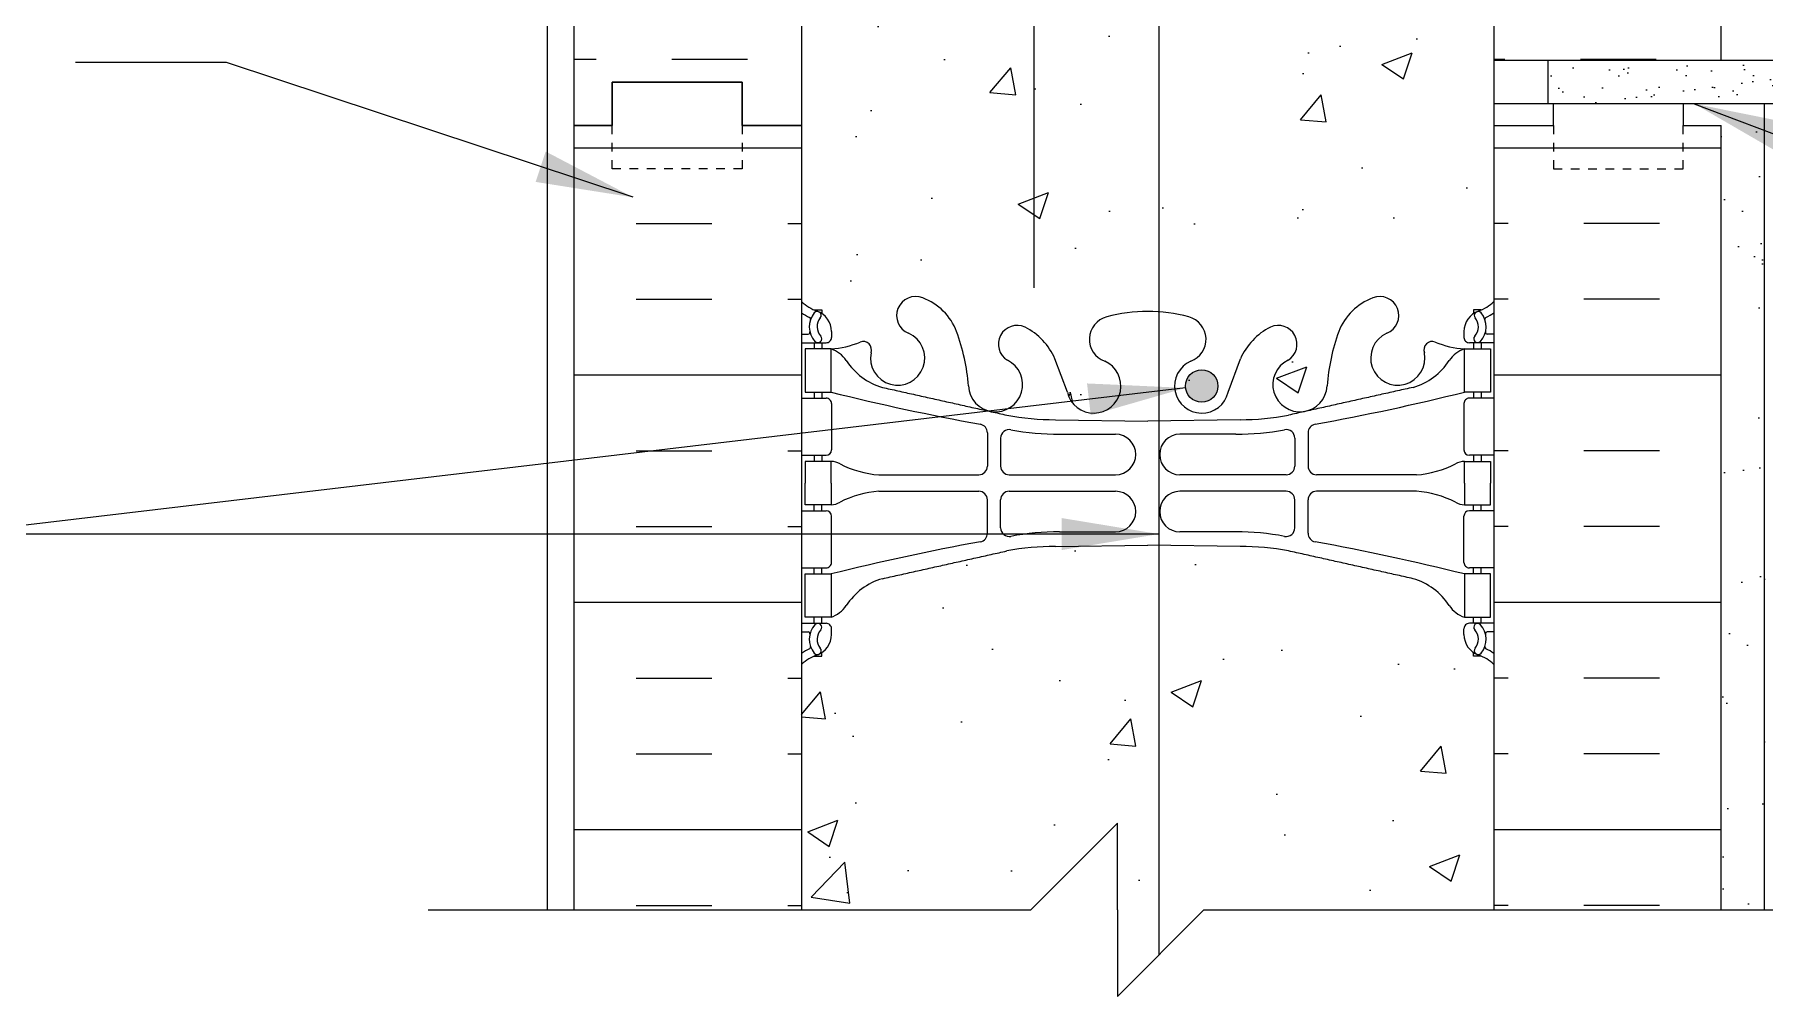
# Model space of a CAD drawing. Header units: inches. Extents: x 155.3 to 211.8, y 129 to 205.6.
# Drawn here: x 167.26 to 187.24, y 151.58 to 162.69 of the extents above; entities that cross this region are included whole.
import ezdxf

# ---------------------------------------------------------------- set-up
doc = ezdxf.new("R2010")
doc.units = ezdxf.units.IN
doc.header["$LTSCALE"] = 0.5
doc.header["$MEASUREMENT"] = 0
doc.linetypes.add('DASHED2', pattern=[0.375, 0.25, -0.125])
for name, color, linetype in [('HATCH', 12, 'Continuous'), ('line25', 2, 'Continuous'), ('LINE3', 3, 'Continuous'), ('LINE50', 5, 'Continuous'), ('LINE9', 9, 'Continuous'), ('TEXT', 4, 'Continuous'), ('Web_Edge', 9, 'Continuous')]:
    doc.layers.add(name, color=color, linetype=linetype)
doc.styles.add('DIM', font='romans.shx', dxfattribs={"width": 0.7})
doc.dimstyles.new('ext_12', dxfattribs={"dimscale": 12, "dimtxt": 0.075, "dimasz": 0.09375, "dimexe": 0.09375, "dimexo": 0.0625, "dimgap": 0.0625, "dimtad": 1, "dimdec": 1, "dimzin": 2, "dimdsep": 46, "dimlunit": 4, "dimtxsty": 'DIM', "dimcen": 0.09, "dimdle": 0.09375, "dimclrt": 4, "dimadec": 0, "dimazin": 0, "dimtfac": 1, "dimtdec": 1, "dimtmove": 2, "dimatfit": 3, "dimfxl": 1, "dimfrac": 2, "dimtolj": 1, "dimtzin": 0, "dimarcsym": 0})
pattern_1 = [(49.99999999999999, (0, 0), (3.586300913003767, -0.3137606749129755), [0.375, -4.125]), (355, (0, 0), (-0.693756668065, 3.760960668500059), [0.3, -3.3]), (100.45144446, (0.298858405, -0.02614672), (2.89254423363556, 3.447199954843147), [0.3187009599999999, -3.505710559999999]), (46.18420000000001, (0, 1), (5.336206653357862, -0.8275964039653827), [0.5625, -6.1875]), (96.63563549, (0.444683725, 0.931033465), (4.673309728371142, 4.870593003872752), [0.47805171, -5.258568799999999]), (351.1841639899999, (0, 1), (4.673309725273866, 4.870593001349951), [0.45, -4.950000005]), (21, (0.5, 0.75), (2.984535260592308, -2.013094453326694), [0.375, -4.125]), (326.0000000000001, (0.5, 0.75), (1.216576659607909, 3.625750225234265), [0.3, -3.3]), (71.45144474, (0.74871127, 0.58224213), (4.201111883649856, 1.612655764031769), [0.31870095, -3.50571056]), (37.50000000000001, (0, 0), (0.06079927658645334, 1.664469269156557), [0, -3.26, 0, -3.35, 0, -3.3125]), (7.499999999999999, (0, 0), (1.315347687210743, 1.972058559411801), [0, -1.91, 0, -3.185, 0, -1.2625]), (327.5, (-1.115, 0), (2.669112180862045, -0.1127743586718988), [0, -1.25, 0, -3.9, 0, -5.175]), (317.5, (-1.615, 0), (2.915930846711931, 0.5005249116615886), [0, -1.625, 0, -2.59, 0, -3.675])]

msp = doc.modelspace()

# ---------------------------------------------------------------- hatches: boundary and pattern name
at = {"layer": 'HATCH'}
h = msp.add_hatch(dxfattribs=at)
h.set_pattern_fill('INSUL', color=256, scale=7, style=0)
h.set_pattern_definition([(0, (185.115803137069, 172.0275208864701), (0, 2.625), []), (0, (185.115803137069, 172.9025208864701), (0, 2.625), [0.875, -0.875]), (0, (185.115803137069, 173.7775208864701), (0, 2.625), [0.875, -0.875])])
h.paths.add_polyline_path([(186.7417458815729, 176.3878062704605), (184.1167458815714, 176.3878062704605), (184.1167458815726, 162.3878062704604), (186.7417458815727, 162.3878062704604)])
h.paths.add_polyline_path([(173.4917458815726, 161.6378062704605), (173.9292458815726, 161.6378062704605), (173.9292458815726, 162.1378062704605), (175.4292458815726, 162.1378062704605), (175.4292458815726, 161.6378062704605), (176.1167458815726, 161.6378062704605), (176.1167458815726, 179.6378062704605), (175.4292458815726, 179.6378062704605), (175.4292458815726, 180.1378062704605), (173.9292458815726, 180.1378062704605), (173.9292458815726, 179.6378062704605), (173.4917458815726, 179.6378062704605)])
h = msp.add_hatch(dxfattribs=at)
h.set_pattern_fill('AR-CONC', color=256, scale=0.5)
h.set_pattern_definition(pattern_1)
h.paths.add_polyline_path([(183.6167458815726, 175.8378062704543), (183.7167458815727, 175.8378062704542, -0.3278133314278826), (183.7517932873295, 175.885518113066), (183.7517932873295, 175.9928062704543), (184.1167458815715, 175.9928062704543), (184.1167458815714, 176.3861183139805, 0.3935201753826911), (183.6673139174143, 176.3744513286982, 0.3803866374383161), (183.1415327993355, 176.3744513286982, 0.3065819783952019), (182.4891783700847, 176.3744513286982, 0.3609606491777639), (181.9230917327915, 176.3744513286982, 0.5205670500000006), (181.6042351684749, 176.3744513286982, 0.5205670499999991), (181.0860936054056, 176.3744513286982, 0.5205670499999999), (180.6187509773853, 176.3744513286982, 0.52056705), (180.3530371737881, 176.3744513286982, 0.5205670499999997), (179.8481809469534, 176.3744513286982, 0.5205670500000003), (179.3698961004785, 176.3744513286982, 0.5205670500000008), (178.878325917769, 176.3744513286982, 0.5205670500000003), (178.3713378784889, 176.3744513286982, 0.5205670499999988), (177.9993385534529, 176.3744513286982, 0.5205670499999979), (177.4280538757189, 176.3744513286982, 0.5205670500000079), (177.069340594808, 176.3744513286982, 0.520567049999999), (176.6840555795922, 176.3744513286982, 0.5205670499999933), (176.2589134938366, 176.3744513286982, 0.2388023126127898), (176.1167458815726, 176.4504840591539), (176.1167458815726, 175.9928062704543), (176.481698475814, 175.9928062704543), (176.481698475814, 175.8855181141028, -0.3278133506260854), (176.5167458848792, 175.8378062704542), (176.6167458848793, 175.8378062704543), (176.6167458848794, 175.2769366759049, 0.3900976935783745), (176.8918646408572, 174.9779702502048), (180.100158390506, 174.7941867516761, 0.02076119668637755), (180.1167458865327, 174.7934977021418, 0.02076118841613254), (180.1333333759461, 174.7941867516761), (183.341627125595, 174.9779702502048, 0.3900976935782631), (183.6167458815727, 175.2769366759049)])
h.paths.add_polyline_path([(183.6067495015357, 171.2290731539017), (183.7067495015358, 171.2290731539016), (183.7067495015358, 171.2590731539017, -0.3854228545652988), (183.7517932493963, 171.3088269031547), (183.7517932493963, 172.0928062704543), (184.1167458815718, 172.0928062704542), (184.1167458815717, 172.8428062704542), (183.7517932873295, 172.8428062704542), (183.7517932873295, 172.9500944278424, -0.3278133314278827), (183.7167458815727, 172.9978062704542), (183.6167458815726, 172.9978062704541), (183.6167458815727, 173.5586758650135, 0.3900976935449746), (183.3416271256295, 173.8576422907108), (180.1333333792526, 174.0414257892323, 0.02076119668621162), (180.116745883226, 174.0421148387665, 0.02076119668652452), (180.1001583871991, 174.0414257892323), (176.8918646408227, 173.8576422907108, 0.3900976935450837), (176.6167458848794, 173.5586758650135), (176.6167458848793, 172.9978062704541), (176.5167458848792, 172.9978062704542, -0.3278133506260856), (176.481698475814, 172.9500944268056), (176.481698475814, 172.8428062704542), (176.1167458815726, 172.8428062704542), (176.1167458815726, 172.0928062704542), (176.481698475814, 172.0928062704543), (176.481698475814, 171.3088269069336, -0.3854230734947424), (176.5267422616095, 171.2590731539017), (176.5267422616097, 171.2290731539016), (176.6267422616096, 171.2290731539017), (176.6267450143594, 169.6275754319294, -0.3803970778957556), (176.9197149136242, 169.3324734716395, 2.087231407567217), (177.353614343547, 169.5572907298876, -1), (177.5170429149507, 169.9658138039593, -0.2134499129914595), (177.9092686757286, 169.5766133369754, -0.06822591722313213), (178.044966498593, 168.9487467949467, 1.753170910240932), (178.4959040905079, 169.2453549301812, -0.9407930192583149), (178.6994166271854, 169.6286181500625, -0.1730747606231348), (179.0453249497226, 169.2619611105543), (179.1879627919024, 168.8751162548221, 1.612473537246458), (179.6195059564236, 169.2347044545262, -0.7348724129881599), (179.6426095600144, 169.7457433012303, -0.068475262803951), (180.1167499954549, 169.8078062704462, -0.06847526280407273), (180.5908904308961, 169.7457433012301, -0.7348724129866576), (180.613994034486, 169.2347044545262, 1.61247353724669), (181.0455371990072, 168.8751162548221), (181.188175041187, 169.2619611105543, -0.1730747606230372), (181.5340833637239, 169.6286181500624, -0.9407930192582432), (181.7375959004018, 169.2453549301813, 1.753170910239964), (182.1885334923166, 168.9487467949463, -0.06822591722316793), (182.3242313151809, 169.5766133369753, -0.2134499129912512), (182.7164570759583, 169.965813803959, -1), (182.8798856473623, 169.5572907298875, 2.087231407596881), (183.3137850772839, 169.3324734716466, -0.38039205978534), (183.6067495015372, 169.6275750917982)])
h.paths.add_polyline_path([(180.0404999954538, 168.0718230294558, 0.2256517540595467), (179.6654999954515, 168.4468230294623), (177.0017504893666, 168.4468230294623, 0.2256517540552863), (176.6267504893688, 168.0718230294641), (176.6267504893688, 167.2310171248178, 0.2256517540569486), (177.0017504893703, 166.8560171248183), (179.6654999954514, 166.8560171248183, 0.2256517540590413), (180.0404999954534, 167.2310171248236)])
h.paths.add_polyline_path([(180.0404999954534, 166.2903955353555, 0.2256517540590415), (179.6654999954514, 166.6653955353607), (177.0017504893703, 166.6653955353607, 0.2256517540569472), (176.6267504893688, 166.2903955353612), (176.6267504893688, 165.4495896307149, 0.2256517540553599), (177.0017504893668, 165.0745896307167), (179.6654999954514, 165.0745896307167, 0.2256517540596189), (180.0404999954538, 165.4495896307232)])
h.paths.add_polyline_path([(183.6067495015389, 166.2903955353612, 0.225651754056875), (183.2317495015376, 166.6653955353607), (180.567999995459, 166.6653955353607, 0.2256517540585352), (180.192999995454, 166.2903955353599), (180.1929999954535, 165.4495896307149, 0.2256517540542032), (180.5679999954481, 165.0745896307167), (183.2317495015411, 165.0745896307167, 0.2256517540552862), (183.6067495015389, 165.4495896307149)])
h.paths.add_polyline_path([(183.6067495015389, 168.0718230294641, 0.2256517540552863), (183.2317495015411, 168.4468230294623), (180.5679999954481, 168.4468230294623, 0.2256517540542023), (180.1929999954535, 168.0718230294641), (180.192999995454, 167.2310171248191, 0.2256517540585364), (180.567999995459, 166.8560171248184), (183.2317495015375, 166.8560171248183, 0.2256517540569472), (183.6067495015389, 167.2310171248178)])
h.paths.add_polyline_path([(184.1167458815725, 162.9578062704474), (183.48674950155, 162.9578062704478), (183.48674950155, 163.0701562704486), (183.6067495015383, 163.27015627043), (183.6067495015385, 164.7389659317377, 0.2681384484804163), (183.4455988396869, 164.8870894478538), (176.7879011512228, 164.8870894478538, 0.268155850466876), (176.6267462437926, 164.7389523756851), (176.6267462437925, 163.2701496334537), (176.7467422615954, 163.0701562704481), (176.7467422615954, 162.9578062704478), (176.1167458815726, 162.9578062704478), (176.1167458815726, 161.6378062704605), (176.1167458815726, 159.6033974907683, 0.0884161506867358), (176.2627488784325, 159.5060857983138), (176.352748878433, 159.5060857983207), (176.3527488784358, 159.4643597383966, -0.2490694201798082), (176.4627488784518, 159.2572365866271), (176.4627488784554, 159.189736586617, -0.4142135623889365), (176.4002488784554, 159.1272365866136), (176.3527488784576, 159.1272365866136), (176.3527488784621, 159.0572365866136), (176.4577488784474, 159.0572365866136, 0.08534784463991003), (176.787208400992, 159.1327551683516, -0.6696014941161001), (176.9197107997423, 159.012473471653, 2.087231407560306), (177.353610229666, 159.2372907299016, -1), (177.5170388010738, 159.6458138039717, -0.2134499129895333), (177.909264561847, 159.2566133369894, -0.06992325913713601), (178.0461315151802, 158.6128106372736, 1.702394472352622), (178.4958999766259, 158.9253549301957, -0.9407930192581144), (178.6994125133045, 159.3086181500764, -0.1730747606228206), (179.0453208358408, 158.9419611105686), (179.1879586780207, 158.5551162548365, 1.612473537246322), (179.6195018425421, 158.9147044545404, -0.7348724129909106), (179.6426054461344, 159.4257433012451, -0.06847526280360418), (180.1167458815725, 159.4878062704605, -0.06847526280413235), (180.5908863170141, 159.4257433012445, -0.7348724129869111), (180.6139899206044, 158.9147044545405, 1.612473537247296), (181.0455330851255, 158.5551162548365), (181.1881709273054, 158.9419611105686, -0.1730747606230588), (181.5340792498423, 159.3086181500767, -0.9407930192582575), (181.7375917865207, 158.9253549301959, 1.702394472357144), (182.1873602479661, 158.6128106372745, -0.069923259137127), (182.3242272012994, 159.2566133369902, -0.2134499129904589), (182.7164529620754, 159.6458138039728, -1), (182.8798815334809, 159.2372907299019, 2.087231407572275), (183.3137809634033, 159.0124734716547, -0.6696014941244888), (183.4462833621578, 159.1327551683501, 0.08534784463890605), (183.7757428846987, 159.0572365866136), (183.880742884684, 159.0572365866136), (183.8807428846886, 159.1272365866136), (183.8332428846907, 159.1272365866136, -0.4142135623889448), (183.7707428846907, 159.189736586617), (183.7707428846944, 159.2572365866271, -0.2490694201798233), (183.8807428847104, 159.4643597383966), (183.8807428847131, 159.5060857983207), (183.9707428847137, 159.5060857983138, 0.0884161506861019), (184.1167458815726, 159.6033974907675), (184.1167458815726, 161.6378062704605)])
h = msp.add_hatch(dxfattribs=at)
h.set_pattern_fill('AR-SAND', color=256, scale=0.25, style=0)
h.set_pattern_definition([(37.50000000000001, (122.4197977119242, 68.83091252031045), (-0.01574833952740204, 0.4817059422532897), [0, -0.38, 0, -0.425, 0, -0.40625]), (7.499999999999999, (122.4197977119242, 68.83091252031045), (0.4424441763169318, 0.7055365163074351), [0, -0.205, 0, -0.3425, 0, -0.13125]), (327.5, (122.1122977119242, 68.83091252031045), (0.7785354654378738, 0.001414763384241124), [0, -0.125, 0, -0.45, 0, -0.5875]), (317.5, (122.1122977119242, 68.83091252031045), (0.7515316511430733, 0.2194188912335623), [0, -0.0625, 0, -0.295, 0, -0.3375])])
h.paths.add_polyline_path([(203.4494705383785, 161.8878062704605), (203.4494705383785, 162.3878062704605), (184.7417458815722, 162.3878062704604), (184.7417458815722, 161.8878062704605)])
h = msp.add_hatch(dxfattribs=at)
h.set_pattern_fill('INSUL', color=256, scale=7, style=0)
h.set_pattern_definition([(0, (-2750.044835829911, -253.3717077922511), (0, 2.625), []), (0, (-2750.044835829911, -252.4967077922511), (0, 2.625), [0.875, -0.875]), (0, (-2750.044835829911, -251.6217077922511), (0, 2.625), [0.875, -0.875])])
h.paths.add_polyline_path([(173.4917458815726, 152.5785585407276), (176.1167458815726, 152.5785585407276), (176.1167458815726, 161.6378062704605), (175.4292458815726, 161.6378062704605), (175.4292458815726, 162.1378062704605), (173.9292458815726, 162.1378062704605), (173.9292458815726, 161.6378062704605), (173.4917458815726, 161.6378062704605)])
h = msp.add_hatch(dxfattribs=at)
h.set_pattern_fill('INSUL', color=256, scale=7, style=0)
h.set_pattern_definition([(180, (3110.278327593057, -253.3717077922511), (0, 2.625), []), (180, (3110.278327593057, -252.4967077922511), (0, 2.625), [0.875, -0.875]), (180, (3110.278327593057, -251.6217077922511), (0, 2.625), [0.875, -0.875])])
h.paths.add_polyline_path([(184.1167458815726, 152.5785585407276), (186.7417458815726, 152.5785585407276), (186.7417458815726, 161.6378062704605), (186.3042458815726, 161.6378062704605), (186.3042458815726, 162.1378062704605), (184.8042458815726, 162.1378062704605), (184.8042458815726, 161.6378062704605), (184.1167458815726, 161.6378062704605)])
h = msp.add_hatch(dxfattribs=at)
h.set_pattern_fill('AR-SAND', color=256, scale=0.5, style=0)
h.set_pattern_definition([(37.50000000000001, (67.63234243432709, -18.58528875499047), (-0.03149667905480408, 0.9634118845065793), [0, -0.76, 0, -0.85, 0, -0.8125]), (7.499999999999999, (67.63234243432709, -18.58528875499047), (0.8848883526338636, 1.41107303261487), [0, -0.41, 0, -0.685, 0, -0.2625]), (327.5, (67.01734243432708, -18.58528875499047), (1.557070930875748, 0.002829526768482249), [0, -0.25, 0, -0.9, 0, -1.175]), (317.5, (67.01734243432708, -18.58528875499047), (1.503063302286147, 0.4388377824671246), [0, -0.125, 0, -0.59, 0, -0.675])])
h.paths.add_polyline_path([(186.7417458815726, 159.1026345542295), (187.2417458815726, 158.1538765032736), (187.2417458815726, 161.8878062704605), (186.7417458815727, 161.8878062704605)])
h.paths.add_polyline_path([(186.7417458815726, 152.5785585407276), (187.2417458815729, 152.5785585407276), (187.2417458815726, 158.1538765032737), (186.7417458815726, 159.1026345542296)])
h = msp.add_hatch(dxfattribs=at)
h.set_pattern_fill('AR-CONC', color=256, scale=0.5)
h.set_pattern_definition(pattern_1)
edge = h.paths.add_edge_path()
edge.add_arc((183.7707428846844, 155.0501298054309), 0.4999999999999999, 46.21088882983558, 66.42182151813208)
edge.add_line((183.9707428847137, 155.5083873749137), (183.8807428847131, 155.5083873749068))
edge.add_line((183.8807428847131, 155.5083873749068), (183.8807428847104, 155.5501134348309))
edge.add_arc((184.0207428846944, 155.7572365866139), 0.2500000000000091, 180.0000000030875, 235.94420226187, ccw=False)
edge.add_line((183.7707428846944, 155.7572365866004), (183.7707428846907, 155.8247365866105))
edge.add_arc((183.8332428846907, 155.8247365866139), 0.06250000000000001, 90, 180.0000000031006, ccw=False)
edge.add_line((183.8332428846907, 155.8872365866139), (183.8807428846886, 155.8872365866139))
edge.add_line((183.8807428846886, 155.8872365866139), (183.880742884684, 155.9572365866138))
edge.add_line((183.880742884684, 155.9572365866138), (183.7757428846993, 155.9572365866138))
edge.add_arc((183.8981515358565, 156.2998404491341), 0.3638149041640918, 214.977513747977, 250.33874127357421, ccw=False)
edge.add_arc((182.9750326405384, 155.6886103977996), 0.7434990637614941, 32.79191652791505, 73.81071145721604)
edge.add_spline(control_points=[(183.1823287848256, 156.4026266205689), (181.7448787848257, 156.7230866205689)], knot_values=[0, 0, 1, 1], degree=1, periodic=0)
edge.add_arc((181.188540936802, 153.7914818129515), 2.983926699701154, 79.25461642973025, 90.09946546446693)
edge.add_line((181.1833608431098, 156.7754040163306), (180.1167458815731, 156.7911565157593))
edge.add_line((180.1167458815731, 156.7911565157593), (179.0501309200365, 156.7754040163306))
edge.add_arc((179.0449508263442, 153.7914818129515), 2.983926699701159, 89.90053453553199, 100.7453835702696)
edge.add_spline(control_points=[(178.4886129783204, 156.7230866205689), (177.0511629783205, 156.4026266205689)], knot_values=[0, 0, 1, 1], degree=1, periodic=0)
edge.add_arc((177.2584591226078, 155.6886103977996), 0.7434990637614943, 106.1892885427861, 147.208083472088)
edge.add_arc((176.3353402272897, 156.2998404491341), 0.3638149041640918, 289.6612587264258, 325.02248625201923, ccw=False)
edge.add_line((176.4577488784468, 155.9572365866138), (176.3527488784621, 155.9572365866138))
edge.add_line((176.3527488784621, 155.9572365866138), (176.3527488784576, 155.8872365866139))
edge.add_line((176.3527488784576, 155.8872365866139), (176.4002488784554, 155.8872365866139))
edge.add_arc((176.4002488784554, 155.8247365866139), 0.06250000000000001, -3.100581125181634e-09, 90, ccw=False)
edge.add_line((176.4627488784554, 155.8247365866105), (176.4627488784518, 155.7572365866004))
edge.add_arc((176.2127488784518, 155.7572365866139), 0.2499999999999889, 304.05579773812997, 359.9999999969125, ccw=False)
edge.add_line((176.3527488784358, 155.5501134348309), (176.352748878433, 155.5083873749068))
edge.add_line((176.352748878433, 155.5083873749068), (176.2627488784325, 155.5083873749137))
edge.add_arc((176.4627488784618, 155.0501298054309), 0.4999999999999999, 113.5781784818679, 133.7891111703096)
edge.add_line((176.1167458815726, 155.4110756824591), (176.1167458815726, 152.5785585407276))
edge.add_line((176.1167458815726, 152.5785585407276), (178.7662683825597, 152.5785585407276))
edge.add_line((178.7662683825597, 152.5785585407276), (179.7662683825597, 153.5785585407276))
edge.add_line((179.7662683825597, 153.5785585407276), (179.7662683825597, 152.5785585407276))
edge.add_line((179.7662683825597, 152.5785585407276), (179.7662683825597, 151.5785585407276))
edge.add_line((179.7662683825597, 151.5785585407276), (180.7662683825597, 152.5785585407276))
edge.add_line((180.7662683825597, 152.5785585407276), (184.1167458815726, 152.5785585407276))
edge.add_line((184.1167458815726, 152.5785585407276), (184.1167458815726, 155.41107568246))
at = {"layer": 'LINE3'}
h = msp.add_hatch(color=256, dxfattribs=at)
h.paths.add_polyline_path([(180.9249042480059, 158.6620880114804, 0.8313954898624936), (180.5562075763831, 158.6620880114804)])
h.paths.add_polyline_path([(180.9280559121945, 158.6278543864376, 0.04593457776007547), (180.9249042480059, 158.6620880114804), (180.5562075763831, 158.6620880114804, 0.04593457776007547), (180.5530559121945, 158.6278543864376, 1)])

# ---------------------------------------------------------------- linework, layer by layer
at = {"layer": 'line25'}
for p, q in [((176.1167458815726, 179.6378062704605), (176.1167458815726, 161.6378062704605)), ((184.1167458815714, 176.3878062704605), (184.1167458815726, 161.6378062704605)), ((184.7417458815722, 161.8878062704605), (184.7417458815722, 162.3878062704604)), ((176.1167458815726, 161.6378062704605), (176.1167458815726, 152.5785585407276)), ((184.1167458815726, 161.6378062704605), (184.1167458815726, 152.5785585407276))]:
    msp.add_line(p, q, dxfattribs=at)
at = {"layer": 'LINE3'}
for p, q in [((180.2456576287009, 189.5504776026049), (180.2456576287009, 152.0579477868688)), ((178.7995838749239, 188.6403158554766), (178.7995838749239, 159.7624025115305))]:
    msp.add_line(p, q, dxfattribs=at)
msp.add_circle((180.7405559121945, 158.6278543864376), 0.1875, dxfattribs=at)
at = {"layer": 'LINE50'}
for p, q in [((173.4917458815726, 161.6378062704605), (173.4917458815726, 179.6378062704605)), ((186.7417458815727, 162.3878062704604), (186.7417458815729, 176.3878062704605)), ((184.8042458815726, 161.6378062704605), (184.8042458815726, 161.8878062704605)), ((186.3042458815726, 161.8878062704605), (186.3042458815726, 161.6378062704605)), ((173.4917458815726, 152.5785585407276), (173.4917458815726, 161.6378062704605)), ((184.1167458815726, 161.6378062704605), (184.8042458815726, 161.6378062704605)), ((186.3042458815726, 161.6378062704605), (186.7417458815726, 161.6378062704605)), ((186.7417458815726, 152.5785585407276), (186.7417458815726, 161.6378062704605))]:
    msp.add_line(p, q, dxfattribs=at)
for points in [[(176.1167458815726, 161.6378062704605), (175.4292458815726, 161.6378062704605), (175.4292458815726, 162.1378062704605), (173.9292458815726, 162.1378062704605), (173.9292458815726, 161.6378062704605), (173.4917458815726, 161.6378062704605)], [(173.4917458815726, 161.6378062704605), (173.9292458815726, 161.6378062704605), (173.9292458815726, 162.1378062704605), (175.4292458815726, 162.1378062704605), (175.4292458815726, 161.6378062704605), (176.1167458815726, 161.6378062704605)]]:
    msp.add_lwpolyline(points, dxfattribs=at)
at = {"layer": 'LINE9'}
for p, q in [((173.1792458815726, 188.6403158554766), (173.1792458815726, 152.5785585407276)), ((203.4494705383785, 162.3878062704605), (184.1167458815726, 162.3878062704604)), ((203.4494705383785, 161.8878062704605), (184.1167458815726, 161.8878062704605)), ((187.2417458815729, 152.5785585407276), (187.2417458815726, 161.8878062704605)), ((179.7662683825597, 153.5785585407276), (178.7662683825597, 152.5785585407276)), ((179.7662683825597, 152.5785585407276), (179.7662683825597, 153.5785585407276)), ((171.8021622259884, 152.5785585407276), (178.7662683825597, 152.5785585407276)), ((179.7662683825597, 152.5785585407276), (179.7662683825597, 151.5785585407276)), ((179.7662683825597, 151.5785585407276), (180.7662683825597, 152.5785585407276)), ((180.7662683825597, 152.5785585407276), (188.2355602312376, 152.5785585407276))]:
    msp.add_line(p, q, dxfattribs=at)
at = {"layer": 'LINE9', "linetype": 'DASHED2', "ltscale": 0.15}
for points in [[(175.4292458815726, 161.6378062704605), (175.4292458815726, 161.6378062704605), (175.4292458815726, 161.1378062704605), (173.9292458815726, 161.1378062704605), (173.9292458815726, 161.6378062704605), (173.9292458815726, 161.6378062704605)], [(175.4292458815726, 161.6378062704605), (175.4292458815726, 161.6378062704605), (175.4292458815726, 161.1378062704605), (173.9292458815726, 161.1378062704605), (173.9292458815726, 161.6378062704605), (173.9292458815726, 161.6378062704605)], [(184.8042458815726, 161.6378062704605), (184.8042458815726, 161.6378062704605), (184.8042458815726, 161.1378062704605), (186.3042458815726, 161.1378062704605), (186.3042458815726, 161.6378062704605), (186.3042458815726, 161.6378062704605)], [(184.8042458815726, 161.6378062704605), (184.8042458815726, 161.6378062704605), (184.8042458815726, 161.1378062704605), (186.3042458815726, 161.1378062704605), (186.3042458815726, 161.6378062704605), (186.3042458815726, 161.6378062704605)]]:
    msp.add_lwpolyline(points, dxfattribs=at)
at = {"layer": 'Web_Edge'}
for p, q in [((176.2627488784324, 159.5060857983138), (176.352748878433, 159.5060857983207)), ((176.352748878433, 159.5060857983207), (176.3527488784358, 159.4643597383966)), ((183.9707428847137, 159.5060857983138), (183.8807428847131, 159.5060857983207)), ((183.8807428847131, 159.5060857983207), (183.8807428847104, 159.4643597383966)), ((176.1167458815726, 159.2272365866136), (176.1946244148413, 159.2272365866137)), ((176.1167458815726, 159.1272365866137), (176.4002488784554, 159.1272365866136)), ((176.2627488784324, 159.1272365866136), (176.2627488784324, 159.0572365866136)), ((176.3527488784576, 159.1272365866136), (176.3527488784621, 159.0572365866136)), ((176.4627488784518, 159.2572365866327), (176.4627488784554, 159.1897365866165)), ((183.7707428846944, 159.2572365866327), (183.7707428846907, 159.1897365866165)), ((184.1167458815735, 159.1272365866137), (183.8332428846907, 159.1272365866136)), ((183.8807428846886, 159.1272365866136), (183.880742884684, 159.0572365866136)), ((183.9707428847137, 159.1272365866136), (183.9707428847137, 159.0572365866136)), ((184.1167458815735, 159.2272365866136), (184.0388673483049, 159.2272365866137)), ((179.1879586780202, 158.5551162548379), (179.0453208358409, 158.9419611105685)), ((181.045533085126, 158.5551162548379), (181.1881709273053, 158.9419611105685)), ((176.2627488784324, 158.5572365866136), (176.2627488784324, 158.4872365866137)), ((176.3527488784958, 158.5572365866136), (176.3527488785003, 158.4872365866138)), ((183.8807428846504, 158.5572365866136), (183.8807428846458, 158.4872365866138)), ((183.9707428847137, 158.5572365866136), (183.9707428847137, 158.4872365866137)), ((176.1167458815726, 158.4872365866136), (176.4002488784554, 158.4872365866138)), ((176.4627488784554, 158.4247365866138), (176.4627488784554, 157.8897365866137)), ((183.7707428846907, 158.4247365866138), (183.7707428846907, 157.8897365866137)), ((184.1167458815735, 158.4872365866136), (183.8332428846907, 158.4872365866138)), ((179.0501309200382, 158.2390691568969), (180.1167529783202, 158.2233165526586)), ((181.183360843108, 158.2390691568969), (180.1167387848259, 158.2233165526586)), ((178.2648029783205, 158.08731126671), (178.2648029783196, 157.702547449893)), ((178.4173029783202, 158.0252557228934), (178.4173029783202, 157.7025474727741)), ((179.0974654078096, 158.0711848695555), (179.7443467285821, 158.0711848695555)), ((181.1360263553366, 158.0711848695555), (180.489145034564, 158.0711848695555)), ((181.816188784826, 158.0252557228934), (181.816188784826, 157.7025474727741)), ((181.9686887848257, 158.08731126671), (181.9686887848266, 157.702547449893)), ((176.1167458815726, 157.8272365866137), (176.4002488784554, 157.8272365866137)), ((176.262748878432, 157.8272365866138), (176.262748878432, 157.7572365866138)), ((176.3527488785431, 157.8272365866137), (176.3527488785476, 157.7572365866138)), ((184.1167458815735, 157.8272365866137), (183.8332428846907, 157.8272365866137)), ((183.8807428846031, 157.8272365866137), (183.8807428845985, 157.7572365866138)), ((183.9707428847142, 157.8272365866138), (183.9707428847142, 157.7572365866138)), ((177.0104729783203, 157.6017665526585), (178.1648706257147, 157.602547472774)), ((178.5173029783201, 157.602547472774), (179.7443467285821, 157.602547472774)), ((181.7161887848261, 157.602547472774), (180.489145034564, 157.602547472774)), ((183.2230187848259, 157.6017665526585), (182.0686211374314, 157.602547472774)), ((177.0104729783203, 157.412706620569), (178.1648706257147, 157.4119257004535)), ((178.2648029783205, 156.9271619065175), (178.2648029783196, 157.3119257233345)), ((178.4173029783202, 156.9892174503341), (178.4173029783202, 157.3119257004534)), ((178.5173029783201, 157.4119257004535), (179.7443467285821, 157.4119257004535)), ((181.7161887848261, 157.4119257004535), (180.489145034564, 157.4119257004535)), ((181.816188784826, 156.9892174503341), (181.816188784826, 157.3119257004534)), ((181.9686887848257, 156.9271619065175), (181.9686887848266, 157.3119257233345)), ((183.2230187848259, 157.412706620569), (182.0686211374314, 157.4119257004535)), ((176.1167458815726, 157.1872365866138), (176.4002488784554, 157.1872365866137)), ((176.262748878432, 157.1872365866137), (176.262748878432, 157.2572365866137)), ((176.3527488785431, 157.1872365866137), (176.3527488785476, 157.2572365866137)), ((176.4627488784554, 156.5897365866137), (176.4627488784554, 157.1247365866137)), ((183.7707428846907, 156.5897365866137), (183.7707428846907, 157.1247365866137)), ((184.1167458815735, 157.1872365866138), (183.8332428846907, 157.1872365866137)), ((183.8807428846031, 157.1872365866137), (183.8807428845985, 157.2572365866137)), ((183.9707428847142, 157.1872365866137), (183.9707428847142, 157.2572365866137)), ((179.0974654078096, 156.9432883036719), (179.7443467285821, 156.9432883036719)), ((181.1360263553366, 156.9432883036719), (180.489145034564, 156.9432883036719)), ((179.0501309200382, 156.7754040163306), (180.1167529783202, 156.7911566205689)), ((181.183360843108, 156.7754040163306), (180.1167387848259, 156.7911566205689)), ((176.1167458815726, 156.5272365866138), (176.4002488784554, 156.5272365866137)), ((176.2627488784324, 156.4572365866138), (176.2627488784324, 156.5272365866138)), ((176.3527488784958, 156.4572365866138), (176.3527488785003, 156.5272365866137)), ((184.1167458815735, 156.5272365866138), (183.8332428846907, 156.5272365866137)), ((183.8807428846504, 156.4572365866138), (183.8807428846458, 156.5272365866137)), ((183.9707428847137, 156.4572365866138), (183.9707428847137, 156.5272365866138)), ((176.2627488784324, 155.8872365866139), (176.2627488784324, 155.9572365866138)), ((176.3527488784576, 155.8872365866139), (176.3527488784621, 155.9572365866138)), ((183.8807428846886, 155.8872365866139), (183.880742884684, 155.9572365866138)), ((183.9707428847137, 155.8872365866139), (183.9707428847137, 155.9572365866138)), ((176.1167458815726, 155.8872365866138), (176.4002488784554, 155.8872365866139)), ((176.1167458815726, 155.7872365866139), (176.1946244148413, 155.7872365866138)), ((176.4627488784518, 155.7572365865948), (176.4627488784554, 155.824736586611)), ((183.7707428846944, 155.7572365865948), (183.7707428846907, 155.824736586611)), ((184.1167458815735, 155.8872365866138), (183.8332428846907, 155.8872365866139)), ((184.1167458815735, 155.7872365866139), (184.0388673483049, 155.7872365866138)), ((176.2627488784324, 155.5083873749137), (176.352748878433, 155.5083873749068)), ((176.352748878433, 155.5083873749068), (176.3527488784358, 155.5501134348309)), ((183.8807428847131, 155.5083873749068), (183.8807428847104, 155.5501134348309)), ((183.9707428847137, 155.5083873749137), (183.8807428847131, 155.5083873749068))]:
    msp.add_line(p, q, dxfattribs=at)
for points in [[(176.1577488784474, 158.5572365866136), (176.4577488784476, 158.5572365866136), (176.4577488784476, 159.0572365866136), (176.1577488784474, 159.0572365866136)], [(184.0757428846987, 158.5572365866136), (183.7757428846986, 158.5572365866136), (183.7757428846986, 159.0572365866136), (184.0757428846987, 159.0572365866136)], [(176.1577488784474, 156.4572365866138), (176.4577488784476, 156.4572365866138), (176.4577488784476, 155.9572365866138), (176.1577488784474, 155.9572365866138)], [(184.0757428846987, 156.4572365866138), (183.7757428846986, 156.4572365866138), (183.7757428846986, 155.9572365866138), (184.0757428846987, 155.9572365866138)]]:
    msp.add_lwpolyline(points, close=True, dxfattribs=at)
for points in [[(176.4577488785326, 157.5072365866138), (176.4577488785326, 157.7572365866138), (176.1577488785325, 157.7572365866138), (176.1577488785325, 157.5072365866138)], [(183.7757428846135, 157.5072365866138), (183.7757428846135, 157.7572365866138), (184.0757428846137, 157.7572365866138), (184.0757428846137, 157.5072365866138)], [(176.4577488785326, 157.5072365866137), (176.4577488785326, 157.2572365866137), (176.1577488785325, 157.2572365866137), (176.1577488785325, 157.5072365866137)], [(183.7757428846135, 157.5072365866137), (183.7757428846135, 157.2572365866137), (184.0757428846137, 157.2572365866137), (184.0757428846137, 157.5072365866137)]]:
    msp.add_lwpolyline(points, dxfattribs=at)
for centre, radius, start, end in [((176.4627488784618, 159.9643433677966), 0.5, 226.210888829619, 250.5287793646983), ((176.2986899158519, 159.4426926862856), 0.04500919725254051, 321.4480006460003, 139.1878992020102), ((176.2127488784518, 159.2572365866136), 0.25, 4.360973023723161e-09, 70.52877936469825), ((177.4353245153512, 159.4415522669441), 0.22, 68.1962520105585, 248.1962520105581), ((177.2780751900869, 159.0127551864332), 0.6766585701930063, 21.12389215302242, 69.31974716749649), ((180.1052022336399, 157.733826829073), 1.754017427683611, 89.62291875159407, 105.2918337453969), ((180.1282895295063, 157.733826829073), 1.754017427683611, 74.70816625460307, 90.37708124840593), ((182.9554165730593, 159.0127551864332), 0.6766585701930063, 110.6802528325035, 158.8761078469776), ((182.798167247795, 159.4415522669441), 0.22, 291.8037479894419, 111.8037479894415), ((184.0207428846944, 159.2572365866136), 0.25, 109.4712206353017, 179.999999995639), ((183.9348018472943, 159.4426926862856), 0.04500919725254051, 40.8121007979898, 218.5519993539996), ((183.7707428846844, 159.9643433677966), 0.5, 289.4712206353017, 313.789111170381), ((176.4627488784618, 159.9643433677966), 0.6, 234.7832160478547, 245.074770714526), ((176.4564562869069, 159.3117959929467), 0.25, 140.1145119962655, 222.4608678427911), ((176.2006666679027, 159.4013257590857), 0.02103171283708721, 343.4640040446167, 63.99572765969242), ((176.4564562869069, 159.3117959929467), 0.16, 140.0000771989569, 222.4608678427537), ((178.609359191004, 159.1107722829065), 0.2173766041081271, 65.5264391804188, 238.5370110159669), ((178.3586091034786, 158.6406050328413), 0.7499256556133269, 23.69375288972376, 62.97047426079751), ((179.7110194724497, 159.1666086952006), 0.2680134754942133, 104.7891923591787, 250.0337521459179), ((180.5224722906965, 159.1666086952006), 0.2680134754942133, 289.9662478540821, 75.21080764082129), ((181.8748826596675, 158.6406050328413), 0.7499256556133269, 117.0295257392025, 156.3062471102762), ((181.6241325721422, 159.1107722829065), 0.2173766041081271, 301.4629889840331, 114.4735608195812), ((183.7770354762393, 159.3117959929467), 0.16, 317.5391321572463, 39.99992280104302), ((183.7770354762393, 159.3117959929467), 0.25, 317.5391321572083, 39.8854880037345), ((184.0328250952435, 159.4013257590857), 0.02103171283708721, 116.0042723403076, 196.5359959553833), ((183.7707428846844, 159.9643433677966), 0.6, 294.925229285474, 305.2167839521454), ((176.1948284106648, 159.24681904582), 0.01958352171754351, 269.4031558122728, 15.49009993730706), ((176.3052198774358, 159.1734032602967), 0.04500000000006049, 222.4608678430204, 42.46086784271389), ((176.4002488784554, 159.1897365866136), 0.0625, 270, 2.605510395054913e-09), ((176.4028817492563, 160.0530155465406), 0.9972893957618358, 273.1537916446707, 293.1467017239308), ((176.8286868606465, 159.0453246531063), 0.0967706443678472, 340.1551293302837, 110.4330670055226), ((177.2270442380482, 158.9504406618109), 0.3135313569610182, 168.5886214204461, 66.19163366381237), ((175.687133398657, 158.4477575151975), 2.364765241385946, 4.389472792842198, 20.0015077214731), ((184.5463583644892, 158.4477575151975), 2.364765241385946, 159.9984922785269, 175.6105272071578), ((183.0064475250979, 158.9504406618109), 0.3135313569610182, 113.8083663361876, 11.41137857955393), ((183.4048049024996, 159.0453246531063), 0.0967706443678472, 69.5669329944774, 199.8448706697162), ((183.8306100138898, 160.0530155465406), 0.9972893957618358, 246.8532982760687, 266.8462083553292), ((183.8332428846907, 159.1897365866136), 0.0625, 179.9999999973945, 270), ((183.9282718857103, 159.1734032602967), 0.04500000000006049, 137.5391321572861, 317.5391321569796), ((184.0386633524814, 159.24681904582), 0.01958352171754351, 164.5099000626929, 270.5968441877272), ((176.3353402272897, 158.7146327240934), 0.3638149041640656, 34.9775137481757, 70.33874127345725), ((177.2584591226078, 159.3258627754279), 0.7434990637615071, 212.7919165278152, 253.8107114574976), ((178.3581364166262, 158.6437113374512), 0.3135313569610182, 182.7357104109889, 63.93482587795353), ((179.4929358509517, 158.6278543864376), 0.3135313569610182, 193.4146339816161, 66.19163366381237), ((180.7405559121945, 158.6278543864376), 0.3135313569610182, 113.8083663361876, 346.585366018384), ((181.8753553465199, 158.6437113374512), 0.3135313569610182, 116.0651741220465, 357.2642895890111), ((182.9750326405384, 159.3258627754279), 0.7434990637615071, 286.1892885425024, 327.2080834721847), ((183.8981515358565, 158.7146327240934), 0.3638149041640656, 109.6612587265428, 145.0224862518243), ((183.2663525249296, 185.9776065763278), 28.25303123538609, 256.0552188302862, 259.6343408131776), ((176.9671392382166, 185.9776065763278), 28.25303123538609, 280.3656591868224, 283.9447811697138), ((176.4002488784554, 158.4247365866138), 0.0625, 0, 90.00000000002606), ((179.0449508263442, 161.2229913602759), 2.983926699701089, 259.2546164297386, 270.0994654645017), ((181.188540936802, 161.2229913602759), 2.983926699701089, 269.9005345354983, 280.7453835702614), ((183.8332428846907, 158.4247365866138), 0.0625, 89.99999999997395, 180), ((178.1648029783201, 158.0873112667103), 0.1, 359.9999999998371, 79.63434081307166), ((178.5173029783201, 158.0252557228934), 0.1, 79.2546164298181, 180), ((179.0922853141156, 161.0551070729346), 2.983926699701089, 259.2546164297386, 270.0994654645017), ((181.1412064490306, 161.0551070729346), 2.983926699701089, 269.9005345354983, 280.7453835702614), ((181.7161887848261, 158.0252557228934), 0.1, 0, 100.7453835701819), ((182.0686887848261, 158.0873112667103), 0.1, 100.3656591869283, 180.0000000001629), ((176.4002488784554, 157.8897365866137), 0.0625, 270.000000000026, 0), ((179.7443467285821, 157.8368661711648), 0.2343186983907799, 270, 90), ((180.489145034564, 157.8368661711648), 0.2343186983907799, 90, 270), ((183.8332428846907, 157.8897365866137), 0.0625, 180, 269.9999999999739), ((176.4536261234458, 157.5385529272243), 0.218722518258797, 60.49374658855973, 88.91995365505842), ((177.0953448642113, 158.7583997596562), 1.159742907951804, 242.5843952407377, 265.8032493073773), ((178.1648029783196, 157.7025474498931), 0.1, 270.0387591052462, 359.9999999999251), ((178.5173029783201, 157.7025474727741), 0.1, 180, 270), ((181.7161887848261, 157.7025474727741), 0.1, 270, 0), ((182.0686887848265, 157.7025474498931), 0.1, 180.0000000000749, 269.9612408947538), ((183.1381468989348, 158.7583997596562), 1.159742907951804, 274.1967506926227, 297.4156047592624), ((183.7798656397004, 157.5385529272243), 0.218722518258797, 91.08004634494156, 119.5062534114403), ((177.0953448642113, 156.2560734135713), 1.159742907951804, 94.19675069262267, 117.4156047592623), ((178.1648029783196, 157.3119257233344), 0.1, 7.490842385782874e-11, 89.96124089475377), ((178.5173029783201, 157.3119257004534), 0.1, 90, 180), ((179.7443467285821, 157.1776070020627), 0.2343186983907799, 270, 90), ((180.489145034564, 157.1776070020627), 0.2343186983907799, 90, 270), ((181.7161887848261, 157.3119257004534), 0.1, 0, 90), ((182.0686887848265, 157.3119257233344), 0.1, 90.03875910524623, 179.9999999999251), ((183.1381468989348, 156.2560734135713), 1.159742907951804, 62.58439524073768, 85.80324930737731), ((176.4002488784554, 157.1247365866137), 0.0625, 0, 89.99999999997395), ((176.4536261234458, 157.4759202460031), 0.218722518258797, 271.0800463449415, 299.5062534114402), ((183.7798656397004, 157.4759202460031), 0.218722518258797, 240.4937465885597, 268.9199536550585), ((183.8332428846907, 157.1247365866137), 0.0625, 90.00000000002606, 180), ((178.1648029783201, 156.9271619065172), 0.1, 280.3656591869283, 1.628443996909321e-10), ((178.5173029783201, 156.9892174503341), 0.1, 180, 280.7453835701819), ((179.0922853141156, 153.9593661002929), 2.983926699701089, 89.90053453549825, 100.7453835702614), ((181.1412064490306, 153.9593661002929), 2.983926699701089, 79.25461642973855, 90.09946546450175), ((181.7161887848261, 156.9892174503341), 0.1, 259.254616429818, 0), ((182.0686887848261, 156.9271619065172), 0.1, 179.9999999998372, 259.6343408130716), ((183.2663525249296, 129.0368665968997), 28.25303123538609, 100.3656591868224, 103.9447811697138), ((179.0449508263442, 153.7914818129516), 2.983926699701089, 89.90053453549825, 100.7453835702614), ((181.188540936802, 153.7914818129516), 2.983926699701089, 79.25461642973855, 90.09946546450175), ((176.9671392382166, 129.0368665968997), 28.25303123538609, 76.05521883028624, 79.63434081317762), ((176.4002488784554, 156.5897365866137), 0.0625, 269.9999999999739, 0), ((183.8332428846907, 156.5897365866137), 0.0625, 180, 270.000000000026), ((177.2584591226078, 155.6886103977996), 0.7434990637615071, 106.1892885425024, 147.2080834721848), ((182.9750326405384, 155.6886103977996), 0.7434990637615071, 32.79191652781521, 73.8107114574976), ((176.3353402272897, 156.2998404491341), 0.3638149041640656, 289.6612587265428, 325.0224862518243), ((183.8981515358565, 156.2998404491341), 0.3638149041640656, 214.9775137481757, 250.3387412734573), ((176.1948284106648, 155.7676541274075), 0.01958352171754351, 344.509900062693, 90.59684418772727), ((176.4564562869069, 155.7026771802807), 0.25, 137.5391321572089, 219.8854880037345), ((176.3052198774358, 155.8410699129307), 0.04500000000006049, 317.5391321572861, 137.5391321569796), ((176.2127488784518, 155.7572365866139), 0.25, 289.4712206353017, 359.999999995639), ((176.4564562869069, 155.7026771802807), 0.16, 137.5391321572463, 219.9999228010431), ((176.4002488784554, 155.8247365866139), 0.0625, 359.9999999973945, 90), ((183.8332428846907, 155.8247365866139), 0.0625, 90, 180.0000000026055), ((184.0207428846944, 155.7572365866139), 0.25, 180.000000004361, 250.5287793646983), ((183.9282718857103, 155.8410699129307), 0.04500000000006049, 42.46086784302038, 222.4608678427139), ((183.7770354762393, 155.7026771802807), 0.16, 320.0000771989569, 42.46086784275366), ((183.7770354762393, 155.7026771802807), 0.25, 320.1145119962655, 42.46086784279112), ((184.0386633524814, 155.7676541274075), 0.01958352171754351, 89.40315581227274, 195.4900999373071), ((176.4627488784618, 155.0501298054309), 0.6, 114.9252292854741, 125.2167839521453), ((176.4627488784618, 155.0501298054309), 0.5, 109.4712206353017, 133.789111170381), ((176.2006666679027, 155.6131474141418), 0.02103171283708721, 296.0042723403076, 16.53599595538331), ((176.2986899158519, 155.5717804869419), 0.04500919725254051, 220.8121007979898, 38.55199935399968), ((183.9348018472943, 155.5717804869419), 0.04500919725254051, 141.4480006460003, 319.1878992020102), ((183.7707428846844, 155.0501298054309), 0.5, 46.21088882961901, 70.52877936469825), ((184.0328250952435, 155.6131474141418), 0.02103171283708721, 163.4640040446167, 243.9957276596924), ((183.7707428846844, 155.0501298054309), 0.6, 54.78321604785468, 65.07477071452594)]:
    msp.add_arc(centre, radius, start, end, dxfattribs=at)
for points in [[(177.0511629783205, 158.6118465526586), (178.4886129783204, 158.2913865526586)], [(183.1823287848256, 158.6118465526586), (181.7448787848257, 158.2913865526586)], [(177.0511629783205, 156.4026266205689), (178.4886129783204, 156.7230866205689)], [(183.1823287848256, 156.4026266205689), (181.7448787848257, 156.7230866205689)]]:
    msp.add_open_spline(points, degree=1, dxfattribs=at)

# ---------------------------------------------------------------- leaders
at = {"layer": 'TEXT'}
for points in [[(174.1706285723204, 160.8068601850009), (169.4723723968315, 162.3625091450741), (167.7294055172059, 162.3625091450741)], [(186.4314140541716, 161.8878062704591), (192.1852013173581, 159.7087570143131), (194.4448087053371, 159.7087570143131)], [(180.5543541160374, 158.6058284674357), (166.2874521302816, 156.9181883155562), (162.082471988909, 156.9181883155562)], [(180.2456576287009, 156.9181883155562), (162.082471988909, 156.9181883155562)]]:
    msp.add_leader(points, dimstyle='ext_12', override={"dimgap": 0.0625, "dimtad": 0}, dxfattribs=at)

doc.saveas('drawing.dxf')
